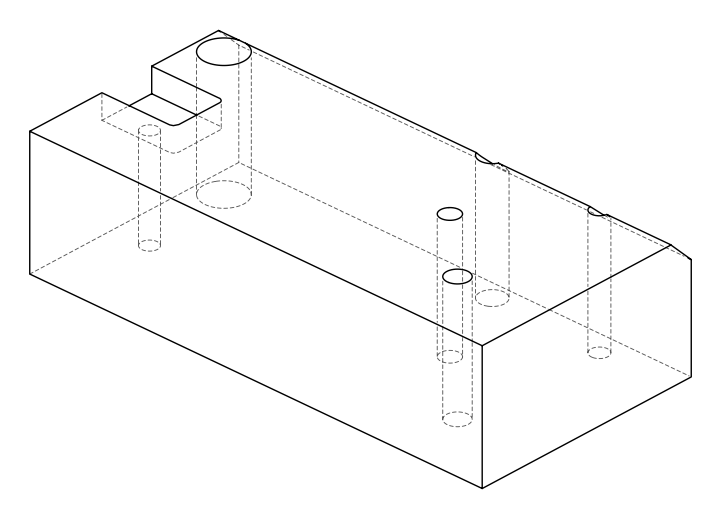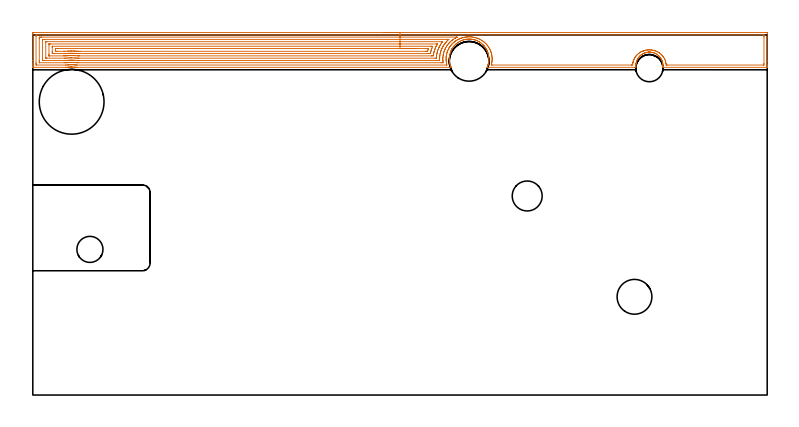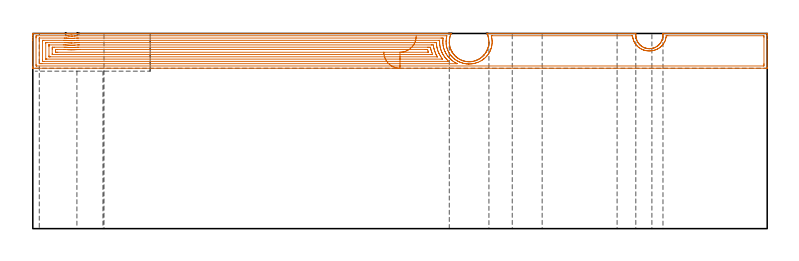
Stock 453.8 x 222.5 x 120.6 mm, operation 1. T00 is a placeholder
(PLAN: 23 operations, 19 tool changes, 58.2 min)
(1 AREA_MILL | FG_CHAMFER_SURFACE | UGT0205_001 | 28.59 min | 104592 mm3)
(2 MILL_SLOT | SLOT_PARTIAL_RECTANGULAR | NXT0201_009 | Follow Part, ap 2, ae 75% | 22.38 min | 89318 mm3)
(3 SPOT_DRILL | STEP1HOLE | NXT0321_9005460120000 | 0.03 min | 16 mm3)
(4 SPOT_DRILL_1 | STEP1HOLE_2 | NXT0321_9005460120000 | 0.05 min | 199 mm3)
(5 SPOT_DRILL_2 | STEP1HOLE_4 | NXT0321_9005460120000 | 0.05 min | 116 mm3)
(6 SPOT_DRILL_3 | STEP1HOLE_5 | NXT0321_9005460120000 | 0.05 min | 183 mm3)
(7 DRILL_BLIND_HOLE_INTO_CENTER | STEP1HOLE | NXT0301_065 | 0.07 min | 793 mm3)
(8 GUN_DRILL_THROUGH_HOLE | STEP1HOLE | UGT0307_006 | 0.59 min | 6783 mm3)
(9 DRILL_TO_ENLARGE_THROUGH_HOLE | STEP1HOLE | UGT0301_291 | 0.52 min | 18578 mm3)
(10 DRILL_THROUGH_HOLE_FROM_SOLID_MATERIAL | STEP1HOLE_1 | NXT0301_065 | 0.42 min | 6711 mm3)
(11 DRILL_TO_ENLARGE_THROUGH_HOLE_1 | STEP1HOLE_1 | UGT0301_285 | 0.43 min | 13054 mm3)
(12 DRILL_BLIND_HOLE_INTO_CENTER_1 | STEP1HOLE_2 | NXT0301_046 | 0.05 min | 356 mm3)
(13 GUN_DRILL_THROUGH_HOLE_1 | STEP1HOLE_2 | UGT0307_006 | 0.62 min | 7128 mm3)
(14 DRILL_TO_ENLARGE_THROUGH_HOLE_2 | STEP1HOLE_2 | NXT0301_102 | 0.51 min | 9529 mm3)
(15 DRILL_TO_ENLARGE_THROUGH_HOLE_3 | STEP1HOLE_2 | UGT0301_052 | 0.52 min | 26500 mm3)
(16 INDEXABLE_INSERT_DRILL_THROUGH_HOLE_FROM_SOLID | STEP1HOLE_3 | NXT0302_035 | 0.5 min | 151497 mm3)
(17 DRILL_BLIND_HOLE_INTO_CENTER_2 | STEP1HOLE_4 | NXT0301_065 | 0.07 min | 662 mm3)
(18 GUN_DRILL_THROUGH_HOLE_2 | STEP1HOLE_4 | UGT0307_006 | 0.58 min | 6798 mm3)
(19 DRILL_TO_ENLARGE_THROUGH_HOLE_4 | STEP1HOLE_4 | NXT0301_102 | 0.51 min | 9159 mm3)
(20 DRILL_TO_ENLARGE_THROUGH_HOLE_5 | STEP1HOLE_4 | UGT0301_058 | 0.53 min | 37558 mm3)
(21 DRILL_BLIND_HOLE_INTO_CENTER_3 | STEP1HOLE_5 | NXT0301_046 | 0.05 min | 360 mm3)
(22 GUN_DRILL_THROUGH_HOLE_3 | STEP1HOLE_5 | UGT0307_003 | 0.58 min | 4187 mm3)
(23 SPADE_DRILL_TO_ENLARGE_THROUGH_HOLE | STEP1HOLE_5 | UGT0306_009 | 0.51 min | 27621 mm3)
(TOOL UGT0205_001 | Chamfer Mill 20 x 3 x 45 deg. | D20 FL50 Z2)
(TOOL NXT0201_009 | ENDMILL 8mm [2P460-0800-NA 1630] | D8 FL26 Z6)
(TOOL NXT0321_9005460120000 | NC Spot Drill, 142deg, 12mm, Carbide, Uncoated | D12 PA142 FL30 Z2)
(TOOL NXT0301_065 | Carbide Drill 9.4mm [860.1-0940-075A1-MM 2214] | D9.4 PA140 FL98 Z2)
(TOOL UGT0307_006 | Gun Drill 9 mm | D9 PA130 FL24 Z1)
(TOOL UGT0301_291 | Twist Drill 16.8 mm | D16.8 PA118 FL125 Z2)
(TOOL UGT0301_285 | Twist Drill 16.1 mm | D16.1 PA118 FL125 Z2)
(TOOL NXT0301_046 | Carbide Drill 7.5mm [860.1-0750-038A1-MM 2214] | D7.5 PA140 FL53 Z2)
(TOOL NXT0301_102 | Carbide Drill 13.5mm [860.1-1350-108A1-MM 2214] | D13.5 PA140 FL123 Z2)
(TOOL UGT0301_052 | Twist Drill 21.5 mm | D21.5 PA118 FL150 Z2)
(TOOL NXT0302_035 | Index. Insert Drill 40mm [880-D4000L40-05] | D40 PA176 FL200 Z2)
(TOOL UGT0301_058 | Twist Drill 24.5 mm | D24.5 PA118 FL160 Z2)
(TOOL UGT0307_003 | Gun Drill 7 mm | D7 PA130 FL24 Z1)
(TOOL UGT0306_009 | Spade Drill 18.5mm | D18.5 PA132 FL10 Z2)
(OP 1 AREA_MILL, part 1 of 2)
G17 G21 G94 G90
T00 M6
G54
G17 G0 G90 X216.9 Y224. S1061 M3
G43 Z130.6 H0
Z109.1
G94 G1 X216.938 Z108.228 F250.
X217.052 Z107.363
X217.241 Z106.512
X217.503 Z105.68
X217.837 Z104.874
X218.24 Z104.1
X218.708 Z103.364
X219.24 Z102.672
X219.829 Z102.029
X220.472 Z101.44
X221.164 Z100.908
X221.9 Z100.44
X222.674 Z100.037
X223.48 Z99.703
X224.312 Z99.441
X225.163 Z99.252
X226.028 Z99.138
X226.9 Z99.1
X453.168
X453.522 Y223.997 Z99.102
X453.79 Y223.992 Z99.106
X453.8 Y223.72 Z99.377
Y206.331 Z116.765
Y203.928 Z119.167
Y203.195 Z119.905
Y202.946 Z120.153
X453.793 Y202.538 Z120.553
X453.79 Y202.503 Z120.588
X453.615 Y202.5 Z120.6
X389.67
X389.352 Y202.505 Z120.591
X389.368 Y202.865 Z120.233
X389.387 Y203.124 Z119.974
X389.394 Y203.352 Z119.746
X389.387 Y203.795 Z119.304
X389.36 Y204.236 Z118.862
X389.31 Y204.679 Z118.419
X389.287 Y204.816 Z118.283
X389.236 Y205.121 Z117.979
X389.135 Y205.564 Z117.535
X389.095 Y205.704 Z117.394
X389.01 Y206.004 Z117.095
X388.867 Y206.421 Z116.679
X388.776 Y206.658 Z116.442
X388.708 Y206.832 Z116.266
X388.683 Y206.888 Z116.21
X388.61 Y207.035 Z116.061
X388.516 Y207.229 Z115.871
X388.464 Y207.334 Z115.766
X388.328 Y207.58 Z115.519
X388.222 Y207.773 Z115.327
X387.814 Y208.408 Z114.691
X387.798 Y208.429 Z114.67
X387.625 Y208.656 Z114.443
X387.583 Y208.705 Z114.394
X387.493 Y208.811 Z114.285
X387.345 Y208.989 Z114.111
X387.282 Y209.063 Z114.036
X387.104 Y209.255 Z113.842
X386.92 Y209.454 Z113.643
X386.833 Y209.539 Z113.558
X386.436 Y209.891 Z113.207
X386.026 Y210.225 Z112.874
X385.752 Y210.423 Z112.675
X385.728 Y210.439 Z112.659
X385.446 Y210.621 Z112.477
X385.132 Y210.808 Z112.291
X384.688 Y211.037 Z112.061
X384.238 Y211.246 Z111.852
X384.139 Y211.288 Z111.811
X384.091 Y211.308 Z111.791
X383.719 Y211.438 Z111.657
X383.344 Y211.556 Z111.537
X383.132 Y211.612 Z111.483
X382.962 Y211.655 Z111.438
X382.898 Y211.673 Z111.422
X382.79 Y211.696 Z111.402
X382.537 Y211.749 Z111.35
X382.45 Y211.767 Z111.332
X382.365 Y211.78 Z111.32
X382.004 Y211.833 Z111.266
X381.621 Y211.869 Z111.228
X381.556 Y211.876 Z111.221
X381.475 Y211.88 Z111.218
X381.221 Y211.89 Z111.201
X381.066 Z111.196
X380.984 Y211.894 Z111.203
X380.975 Z111.202
X380.96 Y211.895 Z111.203
X380.886 Y211.893 Z111.199
X380.879 Y211.892
X380.732 Y211.89 Z111.208
X380.722 Z111.209
X380.662 Y211.887
X380.555 Y211.877 Z111.214
X380.275 Y211.857 Z111.237
X380.215 Y211.853 Z111.241
X379.832 Y211.805 Z111.287
X379.768 Y211.798 Z111.295
X379.384 Y211.733 Z111.366
X379.32 Y211.722 Z111.377
X378.874 Y211.619 Z111.48
X378.491 Y211.506 Z111.591
X378.425 Y211.487 Z111.61
X377.98 Y211.335 Z111.763
X377.909 Y211.308 Z111.791
X377.495 Y211.123 Z111.973
X377.086 Y210.924 Z112.173
X376.662 Y210.682 Z112.415
X376.287 Y210.449 Z112.65
X376.246 Y210.424 Z112.675
X376.192 Y210.386 Z112.713
X375.88 Y210.143 Z112.954
X375.739 Y210.034 Z113.064
X375.298 Y209.665 Z113.434
X375.168 Y209.54 Z113.56
X374.764 Y209.111 Z113.987
X374.466 Y208.769 Z114.33
X374.404 Y208.698 Z114.401
X374.372 Y208.656 Z114.443
X374.18 Y208.385 Z114.715
X374.063 Y208.22 Z114.88
X373.942 Y208.03 Z115.07
X373.777 Y207.773 Z115.327
X373.642 Y207.532 Z115.567
X373.613 Y207.479 Z115.618
X373.572 Y207.406 Z115.693
X373.51 Y207.297 Z115.803
X373.323 Y206.888 Z116.21
X373.202 Y206.592 Z116.506
X373.144 Y206.448 Z116.65
X372.99 Y206.004 Z117.094
X372.865 Y205.565 Z117.535
X372.764 Y205.121 Z117.979
X372.713 Y204.816 Z118.282
X372.69 Y204.68 Z118.42
X372.677 Y204.575 Z118.525
X372.637 Y204.237 Z118.863
X372.616 Y203.997 Z119.103
X372.61 Y203.353 Z119.747
X372.616 Y202.994 Z120.106
X372.622 Y202.911 Z120.189
X372.649 Y202.507 Z120.593
X371.783 Y202.5 Z120.6
X281.008
X280.705 Y202.505 Z120.591
X280.726 Y202.561 Z120.536
X280.803 Y202.748 Z120.35
X280.862 Y202.885 Z120.214
X280.961 Y203.133 Z119.966
X281.048 Y203.353 Z119.747
X281.205 Y203.793 Z119.306
X281.248 Y203.928 Z119.171
X281.346 Y204.237 Z118.863
X281.432 Y204.537 Z118.563
X281.563 Y205.121 Z117.979
X281.72 Y206.005 Z117.095
X281.811 Y206.889 Z116.211
X281.839 Y207.773 Z115.327
X281.802 Y208.656 Z114.444
X281.699 Y209.54 Z113.56
X281.532 Y210.424 Z112.676
X281.432 Y210.863 Z112.237
X281.37 Y211.086 Z112.014
X281.3 Y211.308 Z111.792
X281.18 Y211.645 Z111.454
X281.081 Y211.918 Z111.176
X280.984 Y212.19 Z110.905
X280.852 Y212.497 Z110.599
X280.804 Y212.604 Z110.485
X280.602 Y213.075 Z110.024
X280.56 Y213.163 Z109.937
X280.538 Y213.209 Z109.889
X280.336 Y213.585 Z109.511
X280.272 Y213.694 Z109.4
X280.158 Y213.894 Z109.206
X280.12 Y213.96 Z109.14
X280.006 Y214.138 Z108.96
X279.644 Y214.709 Z108.39
X279.547 Y214.843 Z108.256
X279.205 Y215.29 Z107.81
X278.849 Y215.727 Z107.372
X278.772 Y215.817 Z107.281
X278.75 Y215.842 Z107.256
X278.681 Y215.913 Z107.183
X278.474 Y216.134 Z106.966
X278.381 Y216.232 Z106.867
X278.255 Y216.357 Z106.742
X278.001 Y216.611 Z106.488
X277.856 Y216.745 Z106.354
X277.414 Y217.124 Z105.975
X276.956 Y217.494 Z105.604
X276.516 Y217.803 Z105.295
X276.463 Y217.837 Z105.261
X276.068 Y218.098 Z104.999
X276.011 Y218.133 Z104.965
X275.834 Y218.241 Z104.858
X275.596 Y218.379 Z104.721
X275.174 Y218.602 Z104.497
X274.729 Y218.817 Z104.283
X274.28 Y219.015 Z104.083
X274.214 Y219.042 Z104.057
X273.96 Y219.143 Z103.955
X273.853 Y219.182 Z103.915
X273.637 Y219.262 Z103.836
X273.541 Y219.294 Z103.804
X273.386 Y219.345 Z103.753
X272.94 Y219.48 Z103.619
X272.492 Y219.598 Z103.499
X272.046 Y219.698 Z103.4
X271.598 Y219.78 Z103.317
X271.152 Y219.845 Z103.253
X271.009 Y219.861 Z103.238
X270.723 Y219.89 Z103.204
X270.704 Y219.892 Z103.202
X270.257 Y219.926 Z103.172
X269.828 Y219.94 Z103.155
X269.81 Z103.154
X269.363
X268.916 Y219.922 Z103.171
X268.711 Y219.909 Z103.189
X268.469 Y219.889 Z103.205
X268.022 Y219.841 Z103.256
X267.575 Y219.776 Z103.323
X267.128 Y219.693 Z103.406
X266.681 Y219.592 Z103.507
X266.234 Y219.471 Z103.628
X265.804 Y219.337 Z103.761
X265.563 Y219.262 Z103.836
X265.341 Y219.181 Z103.918
X264.892 Y219.002 Z104.097
X264.446 Y218.802 Z104.293
X263.959 Y218.558 Z104.541
X263.603 Y218.378 Z104.72
X263.553 Y218.35 Z104.748
X263.103 Y218.076 Z105.021
X262.659 Y217.789 Z105.309
X262.249 Y217.494 Z105.603
X261.937 Y217.245 Z105.851
X261.779 Y217.121 Z105.979
X261.765 Y217.109 Z105.99
X261.715 Y217.065 Z106.034
X261.586 Y216.949 Z106.146
X261.481 Y216.857 Z106.242
X261.337 Y216.73 Z106.369
X261.252 Y216.653 Z106.443
X261.203 Y216.611 Z106.487
X261.183 Y216.591 Z106.508
X260.871 Y216.287 Z106.811
X260.358 Y215.727 Z107.372
X260.289 Y215.645 Z107.454
X260.143 Y215.47 Z107.627
X259.991 Y215.29 Z107.81
X259.977 Y215.273 Z107.826
X259.662 Y214.843 Z108.256
X259.284 Y214.278 Z108.821
X259.192 Y214.138 Z108.958
X259.096 Y213.996 Z109.103
X259.083 Y213.976 Z109.123
X259.031 Y213.884 Z109.216
X258.927 Y213.694 Z109.4
X258.829 Y213.518 Z109.578
X258.605 Y213.076 Z110.023
X258.398 Y212.612 Z110.478
X258.351 Y212.511 Z110.585
X258.206 Y212.192 Z110.908
X258.189 Y212.15 Z110.95
X257.906 Y211.308 Z111.792
X257.669 Y210.424 Z112.676
X257.501 Y209.54 Z113.56
X257.398 Y208.656 Z114.444
X257.361 Y207.773 Z115.327
X257.389 Y206.889 Z116.211
X257.48 Y206.005 Z117.095
X257.637 Y205.121 Z117.979
X257.859 Y204.237 Z118.863
X257.995 Y203.794 Z119.306
X258.149 Y203.353 Z119.747
X258.202 Y203.222 Z119.878
X258.329 Y202.911 Z120.188
X258.4 Y202.74 Z120.358
X258.495 Y202.505 Z120.591
X258.202 Y202.5 Z120.6
X27.289 Y202.509 Z120.591
X26.815 Y202.506 Z120.585
X26.651 Y202.521 Z120.572
X26.568 Y202.529 Z120.565
X25.758 Y202.61 Z120.482
X25.673 Y202.615 Z120.475
X24.864 Y202.675 Z120.424
X24.417 Y202.691 Z120.407
X24.092 Y202.693 Z120.399
X23.97 Y202.694
X23.885 Y202.693
X23.831 Y202.691
X23.731 Z120.403
X23.523 Y202.689 Z120.406
X23.389 Y202.683 Z120.412
X23.076 Y202.669 Z120.423
X22.99 Y202.662 Z120.428
X22.415 Y202.623 Z120.472
X22.182 Y202.607 Z120.49
X22.096 Y202.598 Z120.498
X21.618 Y202.55 Z120.55
X21.288 Y202.516 Z120.584
X21.202 Y202.51 Z120.59
X21.176 Y202.509 Z120.591
X20.328 Y202.506 Z120.594
X0.185 Y202.5 Z120.6
X0.01 Y202.503 Z120.588
X0.007 Y202.538 Z120.553
X0. Y202.946 Z120.153
Y203.195 Z119.905
Y203.928 Z119.167
Y205.183 Z117.914
Y206.592 Z116.504
Y223.199 Z99.898
X0.002 Y223.46 Z99.638
X0.008 Y223.992 Z99.106
X0.093 Y223.995 Z99.103
X0.632 Y224. Z99.1
X226.9
Y222.586 Z100.514
X451.379 Y222.585 Z100.515
X451.79 Y222.572 Z100.528
X451.797 Y222.157 Z100.943
X451.799 Y221.684 Z101.416
X451.8 Y221.267 Z101.833
X451.799 Y204.816 Z118.284
X451.797 Y204.401 Z118.699
X451.79 Y203.928 Z119.172
X451.393 Y203.915 Z119.185
X451.379
X392.367 Y203.914 Z119.186
X391.471 Y203.916 Z119.184
X391.459 Y203.917 Z119.183
X391.391 Y203.928 Z119.172
X391.378 Y204.008 Z119.092
X391.291 Y204.816 Z118.284
X391.263 Y205.01 Z118.09
X391.119 Y205.704 Z117.396
X390.999 Y206.16 Z116.94
X390.857 Y206.592 Z116.508
X390.564 Y207.364 Z115.736
X390.509 Y207.479 Z115.621
X390.457 Y207.586 Z115.514
X390.026 Y208.367 Z114.733
X389.67 Y208.925 Z114.175
X389.429 Y209.255 Z113.845
X389.133 Y209.615 Z113.485
X388.776 Y210.028 Z113.072
X388.667 Y210.143 Z112.957
X388.474 Y210.337 Z112.763
X388.265 Y210.527 Z112.573
X387.881 Y210.863 Z112.237
X387.675 Y211.031 Z112.069
X387.285 Y211.328 Z111.772
X386.987 Y211.532 Z111.568
X386.356 Y211.918 Z111.182
X386.093 Y212.059 Z111.041
X385.798 Y212.211 Z110.889
X385.198 Y212.48 Z110.62
X384.838 Y212.618 Z110.482
X384.305 Y212.805 Z110.295
X384.301 Y212.806 Z110.294
X383.41 Y213.035 Z110.065
X383.118 Y213.096 Z110.004
X382.515 Y213.196 Z109.904
X382.07 Y213.248 Z109.852
X381.621 Y213.284 Z109.816
X381.12 Y213.304 Z109.796
X380.727 Y213.3 Z109.8
X380.255 Y213.274 Z109.826
X379.832 Y213.237 Z109.863
X379.445 Y213.19 Z109.91
X378.938 Y213.105 Z109.995
X378.686 Y213.056 Z110.044
X378.044 Y212.902 Z110.198
X377.967 Y212.882 Z110.218
X377.706 Y212.806 Z110.294
X377.287 Y212.669 Z110.431
X377.25 Y212.657 Z110.443
X377.205 Y212.641 Z110.459
X377.149 Y212.619 Z110.481
X376.652 Y212.412 Z110.688
X376.255 Y212.23 Z110.87
X376.045 Y212.127 Z110.973
X375.648 Y211.918 Z111.182
X375.464 Y211.816 Z111.284
X375.424 Y211.793 Z111.307
X375.36 Y211.754 Z111.346
X374.917 Y211.471 Z111.629
X374.466 Y211.144 Z111.956
X374.402 Y211.095 Z112.005
X374.322 Y211.031 Z112.069
X373.916 Y210.689 Z112.411
X373.572 Y210.383 Z112.717
X373.451 Y210.263 Z112.837
X373.337 Y210.143 Z112.957
X373.025 Y209.798 Z113.302
X372.677 Y209.407 Z113.693
X372.611 Y209.321 Z113.779
X372.563 Y209.255 Z113.845
X372.247 Y208.795 Z114.305
X371.97 Y208.367 Z114.733
X371.899 Y208.252 Z114.848
X371.783 Y208.05 Z115.05
X371.59 Y207.671 Z115.429
X371.501 Y207.479 Z115.621
X371.319 Y207.053 Z116.047
X371.145 Y206.592 Z116.508
X371.079 Y206.403 Z116.697
X370.889 Y205.78 Z117.32
X370.874 Y205.718 Z117.382
X370.871 Y205.704 Z117.396
X370.793 Y205.311 Z117.789
X370.73 Y204.974 Z118.126
X370.708 Y204.816 Z118.284
X370.633 Y204.182 Z118.918
X370.606 Y203.928 Z119.172
X370.008 Y203.915 Z119.185
X369.994 Y203.914 Z119.186
X284.138 Y203.915 Z119.185
X283.308 Y203.928 Z119.172
X283.465 Y204.596 Z118.504
X283.511 Y204.816 Z118.284
X283.611 Y205.338 Z117.762
X283.672 Y205.704 Z117.396
X283.728 Y206.111 Z116.989
X283.776 Y206.592 Z116.508
X283.804 Y206.923 Z116.177
X283.824 Y207.479 Z115.621
X283.829 Y207.786 Z115.314
X283.809 Y208.367 Z114.733
X283.791 Y208.711 Z114.389
X283.732 Y209.255 Z113.845
X283.676 Y209.713 Z113.387
X283.597 Y210.143 Z112.957
X283.466 Y210.809 Z112.291
X283.41 Y211.031 Z112.069
X283.243 Y211.638 Z111.462
X283.145 Y211.918 Z111.182
X283.09 Y212.07 Z111.03
X282.921 Y212.515 Z110.585
X282.8 Y212.806 Z110.294
X282.477 Y213.567 Z109.533
X282.413 Y213.694 Z109.406
X282.349 Y213.818 Z109.282
X281.907 Y214.582 Z108.518
X281.455 Y215.302 Z107.798
X281.333 Y215.47 Z107.63
X280.982 Y215.939 Z107.161
X280.641 Y216.357 Z106.743
X280.56 Y216.454 Z106.646
X280.175 Y216.867 Z106.233
X279.809 Y217.245 Z105.855
X279.666 Y217.387 Z105.713
X279.271 Y217.744 Z105.356
X278.821 Y218.133 Z104.967
X278.772 Y218.174 Z104.926
X278.544 Y218.359 Z104.741
X277.877 Y218.83 Z104.27
X277.589 Y219.021 Z104.079
X276.983 Y219.395 Z103.705
X276.159 Y219.838 Z103.262
X276.089 Y219.873 Z103.227
X276.012 Y219.909 Z103.191
X275.194 Y220.267 Z102.833
X274.602 Y220.497 Z102.603
X274.3 Y220.598 Z102.502
X273.663 Y220.796 Z102.304
X273.406 Y220.866 Z102.234
X273.312 Y220.89 Z102.21
X272.511 Y221.067 Z102.033
X272.176 Y221.13 Z101.97
X271.617 Y221.215 Z101.885
X271.138 Y221.272 Z101.828
X270.723 Y221.308 Z101.792
X270.176 Y221.339 Z101.761
X269.828 Y221.35 Z101.75
X269.268 Y221.352 Z101.748
X269.206 Y221.351 Z101.749
X268.934 Y221.337 Z101.763
X268.42 Y221.306 Z101.794
X268.237 Y221.291 Z101.809
X268.04 Y221.271 Z101.829
X267.613 Y221.22 Z101.88
X267.145 Y221.15 Z101.95
X266.844 Y221.096 Z102.004
X266.251 Y220.973 Z102.127
X266.106 Y220.94 Z102.16
X265.537 Y220.796 Z102.304
X265.357 Y220.744 Z102.356
X264.721 Y220.54 Z102.56
X264.61 Y220.502 Z102.598
X264.462 Y220.447 Z102.653
X264.075 Y220.293 Z102.807
X263.568 Y220.08 Z103.02
X263.449 Y220.027 Z103.073
X263.198 Y219.909 Z103.191
X262.848 Y219.735 Z103.365
X262.779 Y219.7 Z103.4
X262.674 Y219.644 Z103.456
X262.267 Y219.425 Z103.675
X261.779 Y219.135 Z103.965
X261.709 Y219.091 Z104.009
X261.602 Y219.021 Z104.079
X261.177 Y218.731 Z104.369
X260.885 Y218.523 Z104.577
X260.663 Y218.354 Z104.746
X260.383 Y218.133 Z104.967
X260.17 Y217.955 Z105.145
X259.991 Y217.801 Z105.299
X259.699 Y217.535 Z105.565
X259.39 Y217.245 Z105.855
X259.243 Y217.1 Z106.
X259.096 Y216.949 Z106.151
X258.815 Y216.637 Z106.463
X258.568 Y216.357 Z106.743
X258.401 Y216.16 Z106.94
X258.202 Y215.918 Z107.182
X258.011 Y215.659 Z107.441
X257.877 Y215.47 Z107.63
X257.646 Y215.133 Z107.967
X257.308 Y214.63 Z108.47
X257.289 Y214.601 Z108.499
X257.278 Y214.582 Z108.518
X256.972 Y214.027 Z109.073
X256.802 Y213.694 Z109.406
X256.675 Y213.434 Z109.666
X256.413 Y212.871 Z110.229
X256.393 Y212.826 Z110.274
X256.385 Y212.806 Z110.294
X256.244 Y212.449 Z110.651
X256.148 Y212.181 Z110.919
X256.062 Y211.918 Z111.182
X255.933 Y211.507 Z111.593
X255.802 Y211.031 Z112.069
X255.745 Y210.806 Z112.294
X255.599 Y210.143 Z112.957
X255.586 Y210.076 Z113.024
X255.519 Y209.727 Z113.373
X255.468 Y209.306 Z113.794
X255.463 Y209.255 Z113.845
X255.395 Y208.49 Z114.61
X255.39 Y208.367 Z114.733
X255.371 Y207.626 Z115.474
X255.375 Y207.479 Z115.621
X255.407 Y206.703 Z116.397
X255.418 Y206.592 Z116.508
X255.518 Y205.705 Z117.395
X255.519 Y205.699 Z117.401
X255.692 Y204.816 Z118.284
X255.738 Y204.598 Z118.502
X255.897 Y203.928 Z119.172
X255.532 Y203.915 Z119.185
X255.519
X27.467 Y203.924 Z119.176
X26.899 Y203.928 Z119.172
X26.568 Y203.961 Z119.139
X26.531 Y203.964 Z119.136
X25.673 Y204.037 Z119.063
X25.554 Y204.046 Z119.054
X24.779 Y204.089 Z119.011
X24.611 Y204.095 Z119.005
X23.885 Y204.104 Z118.996
X23.709 Y204.103 Z118.997
X22.99 Y204.08 Z119.02
X22.844 Y204.073 Z119.027
X22.096 Y204.022 Z119.078
X22.009 Y204.015 Z119.085
X21.202 Y203.936 Z119.164
X21.122 Y203.928 Z119.172
X20.307 Y203.92 Z119.18
X2.421 Y203.915 Z119.185
X2.01 Y203.928 Z119.172
X2.003 Y204.343 Z118.757
X2.001 Y204.816 Z118.284
X2. Y205.233 Z117.867
X2.001 Y221.684 Z101.416
X2.002 Y222.099 Z101.001
X2.01 Y222.572 Z100.528
X2.407 Y222.585 Z100.515
X2.421
X226.9 Y222.586 Z100.514
Y221.172 Z101.928
X261.595 Y221.171 Z101.929
X261.779 Y221.17 Z101.93
X262.063 Y221.167 Z101.933
X262.206 Y221.165 Z101.935
X262.102 Y221.103 Z101.997
X261.992 Y221.043 Z102.057
X261.929 Y221.01 Z102.09
X261.688 Y220.887 Z102.213
X261.513 Y220.796 Z102.304
X261.106 Y220.577 Z102.523
X260.885 Y220.45 Z102.65
X260.547 Y220.244 Z102.856
X259.991 Y219.893 Z103.207
X259.48 Y219.528 Z103.572
X259.096 Y219.24 Z103.86
X258.973 Y219.143 Z103.957
X258.824 Y219.021 Z104.079
X258.49 Y218.734 Z104.366
X258.202 Y218.482 Z104.618
X258.02 Y218.314 Z104.786
X257.831 Y218.133 Z104.967
X257.57 Y217.873 Z105.227
X257.308 Y217.598 Z105.502
X257.139 Y217.412 Z105.688
X256.993 Y217.245 Z105.855
X256.728 Y216.933 Z106.167
X256.413 Y216.553 Z106.547
X256.329 Y216.441 Z106.659
X256.269 Y216.357 Z106.743
X255.963 Y215.916 Z107.184
X255.657 Y215.47 Z107.63
X255.602 Y215.387 Z107.713
X255.519 Y215.259 Z107.841
X255.269 Y214.829 Z108.271
X255.132 Y214.582 Z108.518
X254.96 Y214.249 Z108.851
X254.686 Y213.694 Z109.406
X254.667 Y213.652 Z109.448
X254.625 Y213.559 Z109.541
X254.399 Y213.03 Z110.07
X254.309 Y212.806 Z110.294
X254.161 Y212.378 Z110.722
X254.013 Y211.918 Z111.182
X253.948 Y211.702 Z111.398
X253.769 Y211.031 Z112.069
X253.73 Y210.88 Z112.22
X253.605 Y210.267 Z112.833
X253.581 Y210.143 Z112.957
X253.551 Y209.964 Z113.136
X253.467 Y209.255 Z113.845
X253.412 Y208.683 Z114.417
X253.395 Y208.367 Z114.733
X253.377 Y207.83 Z115.27
X253.38 Y207.479 Z115.621
X253.398 Y206.921 Z116.179
X253.419 Y206.592 Z116.508
X253.485 Y205.947 Z117.153
X253.514 Y205.704 Z117.396
X253.557 Y205.347 Z117.753
X253.207 Y205.335 Z117.765
X252.836 Y205.332 Z117.768
X252.319 Y205.329 Z117.771
X28.356 Y205.338 Z117.762
X27.828 Y205.341 Z117.759
X27.462 Y205.345 Z117.755
X26.913 Y205.361 Z117.739
X25.941 Y205.438 Z117.662
X25.673 Y205.456 Z117.644
X24.988 Y205.497 Z117.603
X24.779 Y205.504 Z117.596
X24.071 Y205.519 Z117.581
X23.885 Y205.518 Z117.582
X23.192 Y205.503 Z117.597
X22.99 Y205.495 Z117.605
X22.342 Y205.46 Z117.64
X22.096 Y205.443 Z117.657
X21.811 Y205.421 Z117.679
X21.202 Y205.37 Z117.73
X20.937 Y205.348 Z117.752
X20.672 Y205.342 Z117.758
X20.307 Y205.338 Z117.762
X19.784 Y205.335 Z117.765
X19.413
X4.209 Y205.33 Z117.77
X4.084 Y205.332 Z117.768
X4.039 Y205.334 Z117.766
X4.02 Y205.336 Z117.764
X4.01 Y205.359 Z117.741
X4.005 Y205.496 Z117.604
X4.002 Y205.704 Z117.396
X4. Y205.911 Z117.189
Y206.592 Z116.508
Y220.116 Z102.984
X4.005 Y220.796 Z102.304
X4.009 Y220.995 Z102.105
X4.029 Y221.165 Z101.935
X4.209 Y221.167 Z101.933
X4.727 Y221.17 Z101.93
X5.104 Y221.171 Z101.929
X5.62 Y221.172 Z101.928
X226.9
Y219.757 Z103.343
X256.566
X256.961 Y219.755 Z103.345
X257.031 Y219.753 Z103.347
X257.061 Y219.75 Z103.35
X257.047 Y219.735 Z103.365
X256.967 Y219.66 Z103.44
X256.413 Y219.161 Z103.939
X256.341 Y219.092 Z104.008
X256.268 Y219.021 Z104.079
X255.896 Y218.646 Z104.454
X255.519 Y218.248 Z104.852
X255.464 Y218.188 Z104.912
X255.416 Y218.133 Z104.967
X255.054 Y217.707 Z105.393
X254.667 Y217.245 Z105.855
X254.648 Y217.222 Z105.878
X254.625 Y217.191 Z105.909
X254.279 Y216.7 Z106.4
X254.041 Y216.357 Z106.743
X253.916 Y216.173 Z106.927
X253.73 Y215.892 Z107.208
X253.57 Y215.628 Z107.472
X253.478 Y215.47 Z107.63
X253.249 Y215.059 Z108.041
X253.002 Y214.582 Z108.518
X252.947 Y214.472 Z108.628
X252.836 Y214.241 Z108.859
X252.666 Y213.862 Z109.238
X252.594 Y213.694 Z109.406
X252.403 Y213.236 Z109.864
X252.25 Y212.806 Z110.294
X252.172 Y212.577 Z110.523
X251.964 Y211.918 Z111.182
X251.959 Y211.901 Z111.199
X251.942 Y211.838 Z111.262
X251.779 Y211.192 Z111.908
X251.743 Y211.031 Z112.069
X251.69 Y210.781 Z112.319
X251.572 Y210.143 Z112.957
X251.509 Y209.685 Z113.415
X251.461 Y209.255 Z113.845
X251.425 Y208.88 Z114.22
X251.394 Y208.367 Z114.733
X251.381 Y208.035 Z115.065
X251.38 Y207.479 Z115.621
X251.383 Y207.146 Z115.954
X251.388 Y206.782 Z116.318
X251.385 Y206.749 Z116.351
X251.37 Y206.747 Z116.353
X251.325 Y206.745 Z116.355
X251.233 Y206.744 Z116.356
X251.047 Y206.743 Z116.357
X28.356 Y206.752 Z116.348
X28.194 Y206.753 Z116.347
X27.462 Y206.76 Z116.34
X27.287 Y206.766 Z116.334
X25.673 Y206.875 Z116.225
X25.37 Y206.893 Z116.207
X24.779 Y206.918 Z116.182
X24.442 Y206.926 Z116.174
X23.885 Y206.933 Z116.167
X23.547 Y206.927 Z116.173
X22.99 Y206.91 Z116.19
X22.683 Y206.897 Z116.203
X22.096 Y206.862 Z116.238
X21.841 Y206.844 Z116.256
X21.202 Y206.794 Z116.306
X21.012 Y206.78 Z116.32
X20.673 Y206.76 Z116.34
X20.307 Y206.752 Z116.348
X20.147 Y206.75 Z116.35
X19.413 Y206.749 Z116.351
X19.255
X6.738 Y206.745 Z116.355
X6.107 Y206.747 Z116.353
X6.037 Y206.749 Z116.351
X6.018 Y206.751 Z116.349
X6.01 Y206.762 Z116.338
X6.007 Y206.815 Z116.285
X6.003 Y207.036 Z116.064
X6. Y207.477 Z115.623
Y219.019 Z104.081
X6.003 Y219.464 Z103.636
X6.007 Y219.685 Z103.415
X6.01 Y219.738 Z103.362
X6.019 Y219.751 Z103.349
X6.045 Y219.752 Z103.348
X6.152 Y219.755 Z103.345
X6.892 Y219.757 Z103.343
X7.045
X226.9
Y218.343 Z104.757
X252.836
X253.048 Y218.341 Z104.759
X253.188 Y218.338 Z104.762
X253.227 Y218.337 Z104.763
X253.215 Y218.311 Z104.789
X253.167 Y218.246 Z104.854
X253.08 Y218.133 Z104.967
X252.973 Y217.997 Z105.103
X252.836 Y217.819 Z105.281
X252.595 Y217.484 Z105.616
X252.428 Y217.245 Z105.855
X252.231 Y216.958 Z106.142
X251.942 Y216.529 Z106.571
X251.875 Y216.423 Z106.677
X251.835 Y216.357 Z106.743
X251.549 Y215.859 Z107.241
X251.331 Y215.47 Z107.63
X251.233 Y215.285 Z107.815
X251.047 Y214.916 Z108.184
X250.94 Y214.688 Z108.412
X250.892 Y214.582 Z108.518
X250.668 Y214.071 Z109.029
X250.509 Y213.694 Z109.406
X250.412 Y213.436 Z109.664
X250.191 Y212.806 Z110.294
X250.182 Y212.777 Z110.323
X250.153 Y212.685 Z110.415
X249.979 Y212.091 Z111.009
X249.933 Y211.918 Z111.182
X249.801 Y211.38 Z111.72
X249.725 Y211.031 Z112.069
X249.648 Y210.644 Z112.456
X249.563 Y210.143 Z112.957
X249.525 Y209.878 Z113.222
X249.453 Y209.255 Z113.845
X249.436 Y209.079 Z114.021
X249.384 Y208.367 Z114.733
X249.373 Y208.253 Z114.847
X249.355 Y208.164 Z114.936
X249.258 Y208.163 Z114.937
X248.575 Y208.158 Z114.942
X28.559 Y208.167 Z114.933
X28.356
X27.658 Y208.172 Z114.928
X27.462 Y208.176 Z114.924
X26.71 Y208.226 Z114.874
X26.568 Y208.236 Z114.864
X25.748 Y208.294 Z114.806
X24.779 Y208.34 Z114.76
X23.899 Y208.353 Z114.747
X23.885
X23.025 Y208.333 Z114.767
X22.99 Y208.331 Z114.769
X22.174 Y208.29 Z114.81
X21.202 Y208.22 Z114.88
X20.504 Y208.172 Z114.928
X20.307 Y208.169 Z114.931
X19.618 Y208.164 Z114.936
X8.681 Y208.16 Z114.94
X8.472 Y208.161 Z114.939
X8.053 Y208.166 Z114.934
X8.009 Y208.167 Z114.933
X8.006 Y208.179 Z114.921
X8.003 Y208.211 Z114.889
X8.001 Y208.271 Z114.829
X8. Y208.367 Z114.733
X8.001 Y217.92 Z105.18
X8.004 Y218.133 Z104.967
X8.01 Y218.301 Z104.799
X8.013 Y218.336 Z104.764
X8.116 Y218.339 Z104.761
X8.257 Y218.341 Z104.759
X8.469 Y218.343 Z104.757
X8.681
X226.9
Y216.929 Z106.171
X249.578 Y216.928 Z106.172
X249.842 Y216.926 Z106.174
X249.968 Y216.923 Z106.177
X249.988 Y216.921 Z106.179
X249.981 Y216.905 Z106.195
X249.961 Y216.863 Z106.237
X249.674 Y216.357 Z106.743
X249.527 Y216.091 Z107.009
X249.258 Y215.584 Z107.516
X249.221 Y215.507 Z107.593
X249.203 Y215.47 Z107.63
X248.939 Y214.899 Z108.201
X248.798 Y214.582 Z108.518
X248.67 Y214.278 Z108.822
X248.437 Y213.694 Z109.406
X248.417 Y213.641 Z109.459
X248.364 Y213.488 Z109.612
X248.198 Y212.971 Z110.129
X248.148 Y212.806 Z110.294
X247.998 Y212.282 Z110.818
X247.903 Y211.918 Z111.182
X247.818 Y211.572 Z111.528
X247.703 Y211.031 Z112.069
X247.665 Y210.837 Z112.263
X247.548 Y210.143 Z112.957
X247.537 Y210.076 Z113.024
X247.47 Y209.579 Z113.521
X247.147 Y209.575 Z113.525
X246.575 Y209.572 Z113.528
X246.256
X28.923 Y209.581 Z113.519
X28.356 Y209.583 Z113.517
X28.023 Y209.586 Z113.514
X27.462 Y209.598 Z113.502
X26.134 Y209.685 Z113.415
X25.673 Y209.711 Z113.389
X25.191 Y209.734 Z113.366
X24.779 Y209.748 Z113.352
X24.272 Y209.758 Z113.342
X23.885 Y209.761 Z113.339
X23.384 Y209.752 Z113.348
X22.99 Y209.741 Z113.359
X22.52 Y209.722 Z113.378
X22.096 Y209.7 Z113.4
X21.674 Y209.674 Z113.426
X21.202 Y209.642 Z113.458
X20.837 Y209.617 Z113.483
X20.307 Y209.585 Z113.515
X19.979 Y209.581 Z113.519
X19.413 Y209.578 Z113.522
X18.843 Y209.577 Z113.523
X10.148 Y209.574 Z113.526
X10.065 Y209.576 Z113.524
X10.024 Y209.579 Z113.521
X10.011 Y209.581 Z113.519
X10.009 Y209.59 Z113.51
X10.002 Y209.719 Z113.381
X10. Y210.143 Z112.957
Y210.609 Z112.491
Y216.357 Z106.743
X10.002 Y216.821 Z106.279
X10.007 Y216.89 Z106.21
X10.011 Y216.922 Z106.178
X10.039 Y216.924 Z106.176
X10.182 Y216.926 Z106.174
X10.47 Y216.928 Z106.172
X10.788 Y216.929 Z106.171
X226.9
Y215.515 Z107.585
X245.681
X246.532 Y215.512 Z107.588
X246.575 Y215.51 Z107.59
X247.083 Y215.47 Z107.63
X246.669 Y214.489 Z108.611
X246.575 Y214.249 Z108.851
X246.43 Y213.838 Z109.262
X246.382 Y213.694 Z109.406
X246.214 Y213.165 Z109.935
X246.107 Y212.806 Z110.294
X246.014 Y212.476 Z110.624
X245.87 Y211.918 Z111.182
X245.833 Y211.767 Z111.333
X245.681 Y211.042 Z112.058
X245.678 Y211.034 Z112.066
X245.675 Y211.031 Z112.069
X244.829 Y210.988 Z112.112
X244.787 Y210.987 Z112.113
X243.937 Y210.986 Z112.114
X28.356 Y210.996 Z112.104
X27.48 Y211.012 Z112.088
X27.462 Y211.013 Z112.087
X26.515 Y211.083 Z112.017
X25.673 Y211.132 Z111.968
X25.566 Y211.137 Z111.963
X24.779 Y211.165 Z111.935
X24.639 Y211.169 Z111.931
X23.885 Y211.177 Z111.923
X23.738 Y211.176 Z111.924
X22.99 Y211.16 Z111.94
X22.864 Y211.156 Z111.944
X22.096 Y211.121 Z111.979
X22.009 Y211.117 Z111.983
X21.202 Y211.063 Z112.037
X21.171 Y211.061 Z112.039
X20.772 Y211.031 Z112.069
X20.337 Y211.001 Z112.099
X19.413 Y210.991 Z112.109
X13.153 Y210.989 Z112.111
X12.296 Y210.993 Z112.107
X12.258 Y210.996 Z112.104
X12.01 Y211.031 Z112.069
X12.004 Y211.283 Z111.817
X12.001 Y211.918 Z111.182
X12. Y212.175 Z110.925
X12.001 Y214.838 Z108.262
X12.008 Y215.47 Z107.63
X12.01 Y215.499 Z107.601
X12.02 Y215.508 Z107.592
X12.076 Y215.511 Z107.589
X12.167 Y215.514 Z107.586
X226.9 Y215.515 Z107.585
Y214.101 Z108.999
X243.892 Y214.1 Z109.
X244.379 Y214.099 Z109.001
X244.429 Y214.096 Z109.004
X244.439 Y214.095 Z109.005
X244.441 Y214.078 Z109.022
X244.435 Y214.043 Z109.057
X244.329 Y213.694 Z109.406
X244.227 Y213.361 Z109.739
X244. Y212.587 Z110.513
X243.966 Y212.479 Z110.621
X243.936 Y212.407 Z110.693
X243.892 Y212.406 Z110.694
X243.406 Y212.402 Z110.698
X242.998 Y212.4 Z110.7
X242.513
X29.251 Y212.409 Z110.691
X28.754 Y212.411 Z110.689
X28.356 Y212.416 Z110.684
X27.845 Y212.426 Z110.674
X27.462 Y212.442 Z110.658
X26.9 Y212.477 Z110.623
X26.568 Y212.497 Z110.603
X25.948 Y212.534 Z110.566
X25.673 Y212.547 Z110.553
X25.014 Y212.573 Z110.527
X24.779 Y212.579 Z110.521
X24.102 Y212.59 Z110.51
X23.885 Y212.589 Z110.511
X23.218 Y212.58 Z110.52
X22.99 Y212.573 Z110.527
X22.355 Y212.549 Z110.551
X22.096 Y212.536 Z110.564
X21.508 Y212.502 Z110.598
X20.307 Y212.426 Z110.674
X19.808 Y212.414 Z110.686
X19.413 Y212.409 Z110.691
X18.922 Y212.406 Z110.694
X15.346 Y212.404 Z110.696
X14.941 Y212.405 Z110.695
X14.449 Y212.407 Z110.693
X14.047 Y212.411 Z110.689
X14.005 Y212.806 Z110.294
X14.002 Y212.851 Z110.249
Y213.694 Z109.406
X14.004 Y213.737 Z109.363
X14.047 Y214.093 Z109.007
X14.534 Y214.098 Z109.002
X14.941 Y214.1 Z109.
X15.426
X226.9 Y214.101 Z108.999
X227.772 Z109.038
X228.636 Z109.151
X229.488 Z109.34
X230.32 Z109.603
X231.126 Z109.936
X231.9 Z110.339
X232.636 Z110.808
X233.328 Z111.339
X233.971 Z111.928
X234.56 Z112.572
X235.091 Z113.264
X235.56 Z113.999
X235.963 Z114.773
X236.297 Z115.579
X236.559 Z116.411
X236.748 Z117.263
X236.862 Z118.128
X236.9 Z118.999
